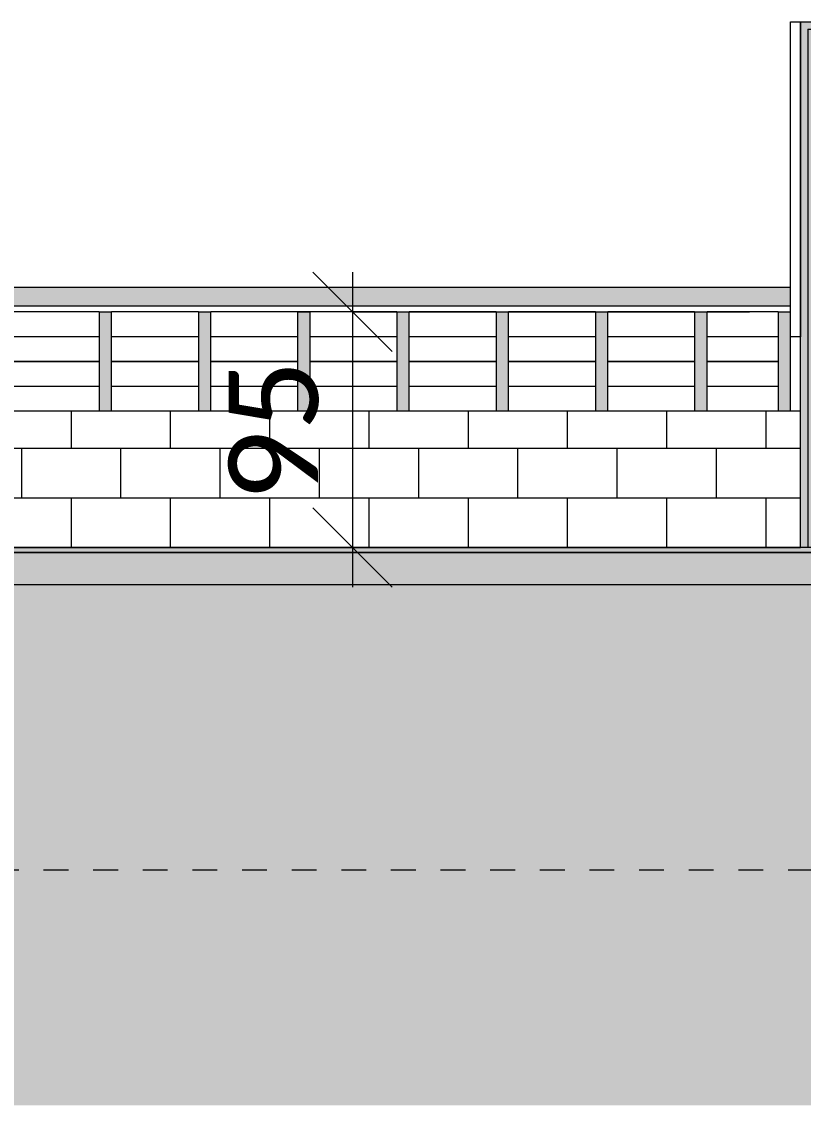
# Model space of a CAD drawing. Header units: metres. Extents: x -5 to 264, y -2 to 18.
# Drawn here: x 1.25 to 4.4, y -2.249 to 2.12 of the extents above; entities that cross this region are included whole.
import ezdxf

# ---------------------------------------------------------------- set-up
doc = ezdxf.new("R2010")
doc.units = ezdxf.units.M
for name, pattern in [('Center', [0.03, 0.012, -0.006, 0.006, -0.006]), ('IMPORT-Grid Line', [0.022225, 0.0127, -0.003175, 0.003175, -0.003175]), ('IMPORT-Overhead 1_16_', [0.00258, 0.001587, -0.000992188])]:
    doc.linetypes.add(name, pattern=pattern)
for name, color, linetype, lineweight in [('A-ANNO-DIMS', 7, 'Continuous', 5), ('A-ANNO-DIMS-200', 7, 'Continuous', 5), ('A-DETL-1', 7, 'Continuous', 20), ('A-DOOR', 7, 'Continuous', 9), ('A-DOOR-2', 7, 'Continuous', 5), ('A-FLOR', 7, 'Continuous', 9), ('A-FLOR-2', 7, 'Continuous', 20), ('A-FLOR-OVHD', 7, 'IMPORT-Overhead 1_16_', 5), ('A-GLAZ-CURT', 7, 'Continuous', 5), ('A-GLAZ-CURT-1', 7, 'Continuous', 9), ('A-GLAZ-CWMG', 7, 'Continuous', 5), ('A-GLAZ-CWMG-3', 7, 'Continuous', 15), ('A-WALL', 7, 'Continuous', 9), ('I-WALL', 7, 'Continuous', 9)]:
    doc.layers.add(name, color=color, linetype=linetype, lineweight=lineweight)
for name, color, linetype, lineweight, true_color in [('A-DETL-GENF-1', 7, 'Continuous', 5, 0xb8a087), ('A-DOOR-1', 7, 'Continuous', 9, 0xf2f2f2), ('A-FLOR-LEVL-2', 7, 'Center', 5, 0x0080c0), ('A-FLOR-PATT-1', 7, 'Continuous', 9, 0x74756c), ('A-GLAZ-CWMG-1', 7, 'Continuous', 5, 0xe9e9e9), ('A-GLAZ-CWMG-2', 7, 'Continuous', 5, 0xf2f2f2), ('A-WALL-PATT-8', 7, 'Continuous', 5, 0x515151), ('ENT-ARQ-EP-101-PLA-R01-ESTUDO_dwg-1', 1, 'Continuous', 9, 0xff0000), ('S-GRID-1', 7, 'IMPORT-Grid Line', 5, 0x007ca5)]:
    doc.layers.add(name, color=color, linetype=linetype, lineweight=lineweight, true_color=true_color)
doc.styles.add('Calibri_2', font='calibri.ttf', dxfattribs={"height": 0.36})
doc.dimstyles.new('_Linear__M_MM_1_8mm', dxfattribs={"dimscale": 0.3048, "dimtxt": 0.423845, "dimasz": 1.049869, "dimexe": 0.918635, "dimexo": 0.0625, "dimgap": 0, "dimtad": 1, "dimdec": 1, "dimlfac": 100, "dimrnd": 0.1, "dimdsep": 46, "dimtxsty": 'Calibri_2', "dimblk1": 'OBLIQUE', "dimblk2": 'OBLIQUE', "dimsah": 1, "dimcen": 0.09, "dimdle": 0.524934, "dimazin": 0, "dimtfac": 1, "dimtdec": 4, "dimtix": 1, "dimtmove": 0, "dimatfit": 3, "dimfxl": 5.249344, "dimfxlon": 1, "dimtvp": 1, "dimtolj": 1, "dimtzin": 0, "dimlwd": 5, "dimlwe": 5, "dimarcsym": 2})

# ---------------------------------------------------------------- blocks, each defined once
blk = doc.blocks.new('_DOR-___-Painel 1Folhas_BarraAntiPanico - PF00_1-100X210-4251573-CORTE A_A')
at = {"layer": 'A-DOOR-1'}
blk.add_hatch(color=256, dxfattribs=at).paths.add_polyline_path([(5.4185, 0), (5.4485, 0), (5.4485, 2.12), (4.3885, 2.12), (4.3885, 0), (4.4185, 0), (4.4185, 2.09), (5.4185, 2.09), (5.4185, 0.0658)])
h = blk.add_hatch(color=256, dxfattribs=at)
h.paths.add_polyline_path([(4.4185, 0), (5.4185, 0), (5.4185, 2.09), (4.4185, 2.09), (4.4185, 0.0658)])
h.paths.add_polyline_path([(5.3335, 0.9923), (5.3335, 0.9946), (4.4635, 0.9966), (4.4635, 1.1), (4.4935, 1.1), (4.4935, 1.0246), (5.3335, 1.0246), (5.3335, 1.1), (5.3635, 1.1), (5.3635, 0.9923), (5.3537, 0.9923)])
at = {"layer": 'A-DOOR'}
for p, q in [((4.3885, 0), (4.3885, 2.12)), ((4.3885, 2.12), (5.4485, 2.12)), ((5.4485, 2.12), (5.4485, 0)), ((4.4185, 2.09), (4.4185, 0)), ((4.4185, 2.09), (5.4185, 2.09)), ((5.4185, 2.09), (5.4185, 0))]:
    blk.add_line(p, q, dxfattribs=at)
at = {"layer": 'A-DOOR-2'}
for p, q in [((4.4635, 1.0222), (4.4635, 1.1)), ((4.4635, 1.1), (4.4935, 1.1)), ((4.4935, 1.1), (4.4935, 1.0222)), ((5.3335, 1.0222), (5.3335, 1.1)), ((5.3335, 1.1), (5.3635, 1.1)), ((5.3635, 1.1), (5.3635, 1.0222)), ((4.4635, 1.0222), (4.4635, 0.9917)), ((5.3335, 1.0246), (4.4935, 1.0246)), ((4.4935, 0.9917), (4.4935, 1.0222)), ((5.3335, 1.0222), (5.3335, 0.9917)), ((5.3635, 0.9917), (5.3635, 1.0222)), ((4.4635, 0.9917), (4.4935, 0.9917)), ((4.4935, 0.9946), (5.3335, 0.9946)), ((5.3335, 0.9917), (5.3635, 0.9917))]:
    blk.add_line(p, q, dxfattribs=at)
blk = doc.blocks.new('System Panel - COMOVENTE-V24-CORTE A_A')
at = {"layer": 'A-GLAZ-CURT'}
h = blk.add_hatch(dxfattribs=at)
h.set_pattern_fill('FP_27', color=256, style=0, pattern_type=2)
h.set_pattern_definition([(0, (0.587, 0.65), (0, 0.15), [])])
h.paths.add_polyline_path([(0.412, 0.55), (0.762, 0.55), (0.762, 0.75), (0.412, 0.75)])
blk.add_line((0.762, 0.75), (0.412, 0.75), dxfattribs=at)
blk = doc.blocks.new('System Panel - COMOVENTE-4762132-CORTE A_A')
at = {"layer": 'A-GLAZ-CURT'}
h = blk.add_hatch(dxfattribs=at)
h.set_pattern_fill('FP_28', color=256, style=0, pattern_type=2)
h.set_pattern_definition([(0, (4.155, 0.65), (0, 0.15), [])])
h.paths.add_polyline_path([(4.2985, 0.55), (4.2985, 0.75), (4.012, 0.75), (4.012, 0.55), (4.2943, 0.55)])
blk.add_line((4.2985, 0.75), (4.012, 0.75), dxfattribs=at)
blk = doc.blocks.new('Rectangular Mullion - 80mm x 50mm aluminio-4464544-CORTE A_A')
at = {"layer": 'A-GLAZ-CWMG-2'}
blk.add_hatch(color=256, dxfattribs=at).paths.add_polyline_path([(0.412, 0.55), (0.412, 0.75), (0.362, 0.75), (0.362, 0.55)])
at = {"layer": 'A-GLAZ-CWMG'}
for p, q in [((0.362, 0.75), (0.362, 0.55)), ((0.412, 0.55), (0.412, 0.75))]:
    blk.add_line(p, q, dxfattribs=at)
blk = doc.blocks.new('Rectangular Mullion - 80mm x 50mm aluminio-4468393-CORTE A_A')
at = {"layer": 'A-GLAZ-CWMG-2'}
blk.add_hatch(color=256, dxfattribs=at).paths.add_polyline_path([(4.3485, 0.55), (4.3485, 0.75), (4.2985, 0.75), (4.2985, 0.55)])
at = {"layer": 'A-GLAZ-CWMG'}
for p, q in [((4.2985, 0.75), (4.2985, 0.55)), ((4.3485, 0.55), (4.3485, 0.75))]:
    blk.add_line(p, q, dxfattribs=at)
blk = doc.blocks.new('System Panel - COMOVENTE-V27-CORTE A_A')
at = {"layer": 'A-GLAZ-CURT'}
h = blk.add_hatch(dxfattribs=at)
h.set_pattern_fill('FP_31', color=256, style=0, pattern_type=2)
h.set_pattern_definition([(0, (0.587, 0.85), (0, 0.15), [])])
h.paths.add_polyline_path([(0.762, 0.75), (0.762, 0.95), (0.412, 0.95), (0.412, 0.75), (0.4803, 0.75)])
for p, q in [((0.762, 0.95), (0.412, 0.95)), ((0.412, 0.75), (0.762, 0.75))]:
    blk.add_line(p, q, dxfattribs=at)
blk = doc.blocks.new('System Panel - COMOVENTE-V28-CORTE A_A')
at = {"layer": 'A-GLAZ-CURT'}
h = blk.add_hatch(dxfattribs=at)
h.set_pattern_fill('FP_32', color=256, style=0, pattern_type=2)
h.set_pattern_definition([(0, (4.155, 0.85), (0, 0.15), [])])
h.paths.add_polyline_path([(4.2985, 0.75), (4.2985, 0.95), (4.012, 0.95), (4.012, 0.75), (4.2943, 0.75)])
for p, q in [((4.2985, 0.95), (4.012, 0.95)), ((4.012, 0.75), (4.2985, 0.75))]:
    blk.add_line(p, q, dxfattribs=at)
blk = doc.blocks.new('Rectangular Mullion - 80mm x 50mm aluminio-4464545-CORTE A_A')
at = {"layer": 'A-GLAZ-CWMG-2'}
blk.add_hatch(color=256, dxfattribs=at).paths.add_polyline_path([(0.412, 0.75), (0.412, 0.95), (0.362, 0.95), (0.362, 0.75)])
at = {"layer": 'A-GLAZ-CWMG'}
for p, q in [((0.362, 0.95), (0.412, 0.95)), ((0.362, 0.95), (0.362, 0.75)), ((0.412, 0.75), (0.412, 0.95))]:
    blk.add_line(p, q, dxfattribs=at)
blk = doc.blocks.new('Rectangular Mullion - 80mm x 50mm aluminio-4468394-CORTE A_A')
at = {"layer": 'A-GLAZ-CWMG-2'}
blk.add_hatch(color=256, dxfattribs=at).paths.add_polyline_path([(4.3485, 0.75), (4.3485, 0.95), (4.2985, 0.95), (4.2985, 0.75)])
at = {"layer": 'A-GLAZ-CWMG'}
for p, q in [((4.2985, 0.95), (4.3485, 0.95)), ((4.2985, 0.95), (4.2985, 0.75)), ((4.3485, 0.75), (4.3485, 0.85))]:
    blk.add_line(p, q, dxfattribs=at)
blk = doc.blocks.new('Rectangular Mullion - Perfil C 200 RETO-4762130-CORTE A_A')
at = {"layer": 'A-GLAZ-CWMG-1'}
h = blk.add_hatch(color=256, dxfattribs=at)
h.paths.add_polyline_path([(-0.168, 0.975), (-0.123, 0.975), (-0.123, 1.05), (-0.168, 1.05), (-0.168, 1.0303)])
h.paths.add_polyline_path([(-0.223, 0.975), (-0.218, 0.975), (-0.218, 1.05), (-0.223, 1.05), (-0.223, 1.0303)])
h.paths.add_polyline_path([(4.3485, 0.975), (4.3485, 1.05), (0.123, 1.05), (0.123, 0.975), (4.2943, 0.975)])
at = {"layer": 'A-GLAZ-CWMG'}
for p, q in [((-0.223, 1.05), (-0.218, 1.05)), ((-0.168, 1.05), (-0.123, 1.05)), ((0.1227, 1.05), (4.3485, 1.05)), ((-0.223, 0.975), (-0.218, 0.975)), ((-0.168, 0.975), (-0.123, 0.975)), ((0.1227, 0.975), (4.3485, 0.975))]:
    blk.add_line(p, q, dxfattribs=at)
blk = doc.blocks.new('ENT-ARQ-EP-101-PLA-R01-ESTUDO_dwg_System Panel - COMOVENTE-V38-Térreo-V42-CORTE A_A')
at = {"layer": 'A-GLAZ-CURT-1'}
for p, q in [((47.6, -0.02), (47.25, -0.02)), ((47.25, -0.02), (47.6, -0.02))]:
    blk.add_line(p, q, dxfattribs=at)
blk = doc.blocks.new('ENT-ARQ-EP-101-PLA-R01-ESTUDO_dwg_Rectangular Mullion - 80mm x 50mm aluminio-4464545-Térreo-V44-CORTE A_A')
at = {"layer": 'A-GLAZ-CWMG-3'}
for p, q in [((47.65, -0.02), (47.6, -0.02)), ((47.6, -0.02), (47.65, -0.02))]:
    blk.add_line(p, q, dxfattribs=at)
blk = doc.blocks.new('ENT-ARQ-EP-101-PLA-R01-ESTUDO_dwg-4489889-CORTE A_A')
at = {"layer": 'A-ANNO-DIMS-200'}
for p, q in [((6, -0.02), (-0.16, -0.02)), ((-0.16, -0.02), (93.16, -0.02))]:
    blk.add_line(p, q, dxfattribs=at)
at = {"layer": 'A-FLOR'}
blk.add_line((5.7, -0.02), (0.3, -0.02), dxfattribs=at)
at = {"layer": 'A-FLOR-OVHD'}
for p, q in [((78.603, -0.02), (-0.603, -0.02)), ((78.423, -0.02), (-0.223, -0.02)), ((78.16, -0.02), (-0.16, -0.02)), ((-0.16, -0.02), (78.16, -0.02))]:
    blk.add_line(p, q, dxfattribs=at)
at = {"layer": 'I-WALL'}
for p, q in [((-0.223, -0.02), (93.223, -0.02)), ((1.6, -0.02), (1.25, -0.02)), ((2, -0.02), (1.65, -0.02)), ((2.4, -0.02), (2.05, -0.02)), ((2.8, -0.02), (2.45, -0.02)), ((3.2, -0.02), (2.85, -0.02)), ((3.6, -0.02), (3.25, -0.02)), ((4, -0.02), (3.65, -0.02)), ((4.4, -0.02), (4.05, -0.02))]:
    blk.add_line(p, q, dxfattribs=at)
at = {"layer": 'S-GRID-1'}
for p in [(78.75, -0.02), (78.75, -0.02), (79.948, -0.02), (103.4583, -0.02), (103.4583, -0.02), (79.652, -0.02)]:
    blk.add_line(p, (-5.0289, -0.02), dxfattribs=at)
for name, p in [('ENT-ARQ-EP-101-PLA-R01-ESTUDO_dwg_System Panel - COMOVENTE-V38-Térreo-V42-CORTE A_A', (-46, 0)), ('ENT-ARQ-EP-101-PLA-R01-ESTUDO_dwg_Rectangular Mullion - 80mm x 50mm aluminio-4464545-Térreo-V44-CORTE A_A', (-46, 0)), ('ENT-ARQ-EP-101-PLA-R01-ESTUDO_dwg_System Panel - COMOVENTE-V38-Térreo-V42-CORTE A_A', (-45.6, 0)), ('ENT-ARQ-EP-101-PLA-R01-ESTUDO_dwg_Rectangular Mullion - 80mm x 50mm aluminio-4464545-Térreo-V44-CORTE A_A', (-45.6, 0)), ('ENT-ARQ-EP-101-PLA-R01-ESTUDO_dwg_System Panel - COMOVENTE-V38-Térreo-V42-CORTE A_A', (-45.2, 0)), ('ENT-ARQ-EP-101-PLA-R01-ESTUDO_dwg_Rectangular Mullion - 80mm x 50mm aluminio-4464545-Térreo-V44-CORTE A_A', (-45.2, 0)), ('ENT-ARQ-EP-101-PLA-R01-ESTUDO_dwg_System Panel - COMOVENTE-V38-Térreo-V42-CORTE A_A', (-44.8, 0)), ('ENT-ARQ-EP-101-PLA-R01-ESTUDO_dwg_Rectangular Mullion - 80mm x 50mm aluminio-4464545-Térreo-V44-CORTE A_A', (-44.8, 0)), ('ENT-ARQ-EP-101-PLA-R01-ESTUDO_dwg_System Panel - COMOVENTE-V38-Térreo-V42-CORTE A_A', (-44.4, 0)), ('ENT-ARQ-EP-101-PLA-R01-ESTUDO_dwg_Rectangular Mullion - 80mm x 50mm aluminio-4464545-Térreo-V44-CORTE A_A', (-44.4, 0)), ('ENT-ARQ-EP-101-PLA-R01-ESTUDO_dwg_System Panel - COMOVENTE-V38-Térreo-V42-CORTE A_A', (-44, 0)), ('ENT-ARQ-EP-101-PLA-R01-ESTUDO_dwg_Rectangular Mullion - 80mm x 50mm aluminio-4464545-Térreo-V44-CORTE A_A', (-44, 0)), ('ENT-ARQ-EP-101-PLA-R01-ESTUDO_dwg_System Panel - COMOVENTE-V38-Térreo-V42-CORTE A_A', (-43.6, 0)), ('ENT-ARQ-EP-101-PLA-R01-ESTUDO_dwg_Rectangular Mullion - 80mm x 50mm aluminio-4464545-Térreo-V44-CORTE A_A', (-43.6, 0)), ('ENT-ARQ-EP-101-PLA-R01-ESTUDO_dwg_System Panel - COMOVENTE-V38-Térreo-V42-CORTE A_A', (-43.2, 0))]:
    blk.add_blockref(name, p)
blk = doc.blocks.new('DIMBLOCK1-CORTE A_A')
at = {"layer": 'A-ANNO-DIMS-200', "lineweight": 9}
for p, q in [((2.5832, 0.95), (2.4232, 1.11)), ((2.5832, 0.95), (2.7432, 0.79)), ((2.5832, 0), (2.4232, 0.16)), ((2.5832, 0), (2.7432, -0.16))]:
    blk.add_line(p, q, dxfattribs=at)
at = {"layer": 'A-ANNO-DIMS-200'}
for p, q in [((2.5832, 1.11), (2.5832, -0.16)), ((2.5832, 0.95), (2.3032, 0.95)), ((2.5832, 0.95), (4.1832, 0.95)), ((2.5832, 0), (2.3032, 0)), ((2.5832, 0), (4.1832, 0))]:
    blk.add_line(p, q, dxfattribs=at)
at = {"layer": 'A-ANNO-DIMS-200', "color": 0, "insert": (2.0842, 0.1868), "char_height": 0.36, "width": 0.691697, "attachment_point": 1, "rotation": 90, "line_spacing_factor": 1.158048, "style": 'Calibri_2'}
blk.add_mtext('95', dxfattribs=at)
blk = doc.blocks.new('_Oblique')
at = {"color": 0, "linetype": 'ByBlock', "lineweight": -2}
blk.add_line((-0.5, -0.5), (0.5, 0.5), dxfattribs=at)

msp = doc.modelspace()

# ---------------------------------------------------------------- hatches: boundary and pattern name
at = {"layer": 'A-DETL-GENF-1'}
h = msp.add_hatch(dxfattribs=at)
h.set_pattern_fill('FP_44', color=256, style=0, pattern_type=2)
h.set_pattern_definition([(45, (52.408, -4.548), (0, 1.79605), [1.27, -1.27]), (45, (52.745, -4.885), (0, 1.79605), [1.27, -1.27]), (45, (53.082, -5.222), (0, 1.79605), [1.27, -1.27]), (135, (52.408, -4.324), (-1.79605, 1e-16), [1.27, -1.27]), (135, (52.745, -3.987), (-1.79605, 1e-16), [1.27, -1.27]), (135, (53.082, -3.65), (-1.79605, 1e-16), [1.27, -1.27])])
h.paths.add_polyline_path([(76.3365, -2.2488), (103.4583, -2.2488), (103.4583, -1.45), (93.223, -1.45), (93.223, -0.9008), (90.763, -0.9008), (90.763, -0.15), (-0.223, -0.15), (-0.223, -0.2), (-2.1577, -0.2), (-2.1577, -0.3), (-5.0289, -0.3), (-5.0289, -2.2488), (72.9463, -2.2488)])
at = {"layer": 'A-FLOR-PATT-1'}
msp.add_hatch(color=256, dxfattribs=at).paths.add_polyline_path([(-0.223, -0.15), (78.223, -0.15), (78.223, 0), (-0.223, 0), (-0.223, -0.05)])
at = {"layer": 'A-WALL-PATT-8'}
h = msp.add_hatch(dxfattribs=at)
h.set_pattern_fill('FP_2', color=256, style=0, pattern_type=2)
h.set_pattern_definition([(0, (5.45, 0), (0, 0.2), []), (90, (5.45, 0), (-0.2, 0.2), [0.2, -0.2])])
h.paths.add_polyline_path([(1.7516, 0), (4.3885, 0), (4.3885, 0.55), (0.123, 0.55), (0.123, 0.055), (0.16, 0.055), (0.16, 0.03), (0.19, 0.03), (0.19, 0), (0.904, 0)])
h.paths.add_polyline_path([(-0.223, 0), (-0.218, 0), (-0.218, 0.55), (-0.223, 0.55), (-0.223, 0.0658)])
h.paths.add_polyline_path([(5.645, 0), (5.81, 0), (5.81, 0.03), (5.84, 0.03), (5.84, 0.055), (5.85, 0.055), (5.85, 0.55), (5.4485, 0.55), (5.4485, 0), (5.6186, 0)])
h.paths.add_polyline_path([(-0.16, 0.03), (-0.16, 0.055), (-0.123, 0.055), (-0.123, 0.55), (-0.168, 0.55), (-0.168, 0.03)])

# ---------------------------------------------------------------- linework, layer by layer
at = {"layer": 'A-DETL-1'}
msp.add_line((90.763, -0.15), (-0.223, -0.15), dxfattribs=at)
at = {"layer": 'A-FLOR-2'}
msp.add_line((90.8622, 0), (-0.223, 0), dxfattribs=at)
at = {"layer": 'A-FLOR-LEVL-2'}
for p, q in [((-0.5424, 0), (104.3449, 0)), ((-1.4617, -1.3), (104.3449, -1.3))]:
    msp.add_line(p, q, dxfattribs=at)
at = {"layer": 'A-WALL'}
for p, q in [((4.3485, 0.85), (4.3485, 2.12)), ((4.3485, 2.12), (4.3885, 2.12)), ((4.3885, 2.12), (4.3885, 0.85)), ((4.3885, 0.85), (4.3485, 0.85))]:
    msp.add_line(p, q, dxfattribs=at)
at = {"layer": 'I-WALL'}
for p, q in [((4.3885, 0.55), (0.1228, 0.55)), ((4.3885, 0), (4.3885, 0.55))]:
    msp.add_line(p, q, dxfattribs=at)

# ---------------------------------------------------------------- block references
at = {"layer": 'A-DOOR'}
msp.add_blockref('_DOR-___-Painel 1Folhas_BarraAntiPanico - PF00_1-100X210-4251573-CORTE A_A', (0, 0), dxfattribs=at)
at = {"layer": 'A-GLAZ-CURT'}
for name, p in [('System Panel - COMOVENTE-V27-CORTE A_A', (0.8, 0)), ('System Panel - COMOVENTE-V27-CORTE A_A', (1.2, 0)), ('System Panel - COMOVENTE-V27-CORTE A_A', (1.6, 0)), ('System Panel - COMOVENTE-V27-CORTE A_A', (2, 0)), ('System Panel - COMOVENTE-V27-CORTE A_A', (2.4, 0)), ('System Panel - COMOVENTE-V27-CORTE A_A', (2.8, 0)), ('System Panel - COMOVENTE-V27-CORTE A_A', (3.2, 0)), ('System Panel - COMOVENTE-V28-CORTE A_A', (0, 0)), ('System Panel - COMOVENTE-V24-CORTE A_A', (0.8, 0)), ('System Panel - COMOVENTE-V24-CORTE A_A', (1.2, 0)), ('System Panel - COMOVENTE-V24-CORTE A_A', (1.6, 0)), ('System Panel - COMOVENTE-V24-CORTE A_A', (2, 0)), ('System Panel - COMOVENTE-V24-CORTE A_A', (2.4, 0)), ('System Panel - COMOVENTE-V24-CORTE A_A', (2.8, 0)), ('System Panel - COMOVENTE-V24-CORTE A_A', (3.2, 0)), ('System Panel - COMOVENTE-4762132-CORTE A_A', (0, 0))]:
    msp.add_blockref(name, p, dxfattribs=at)
at = {"layer": 'A-GLAZ-CWMG'}
for name, p in [('Rectangular Mullion - Perfil C 200 RETO-4762130-CORTE A_A', (0, 0)), ('Rectangular Mullion - 80mm x 50mm aluminio-4464545-CORTE A_A', (1.2, 0)), ('Rectangular Mullion - 80mm x 50mm aluminio-4464545-CORTE A_A', (1.6, 0)), ('Rectangular Mullion - 80mm x 50mm aluminio-4464545-CORTE A_A', (2, 0)), ('Rectangular Mullion - 80mm x 50mm aluminio-4464545-CORTE A_A', (2.4, 0)), ('Rectangular Mullion - 80mm x 50mm aluminio-4464545-CORTE A_A', (2.8, 0)), ('Rectangular Mullion - 80mm x 50mm aluminio-4464545-CORTE A_A', (3.2, 0)), ('Rectangular Mullion - 80mm x 50mm aluminio-4464545-CORTE A_A', (3.6, 0)), ('Rectangular Mullion - 80mm x 50mm aluminio-4468394-CORTE A_A', (0, 0)), ('Rectangular Mullion - 80mm x 50mm aluminio-4464544-CORTE A_A', (1.2, 0)), ('Rectangular Mullion - 80mm x 50mm aluminio-4464544-CORTE A_A', (1.6, 0)), ('Rectangular Mullion - 80mm x 50mm aluminio-4464544-CORTE A_A', (2, 0)), ('Rectangular Mullion - 80mm x 50mm aluminio-4464544-CORTE A_A', (2.4, 0)), ('Rectangular Mullion - 80mm x 50mm aluminio-4464544-CORTE A_A', (2.8, 0)), ('Rectangular Mullion - 80mm x 50mm aluminio-4464544-CORTE A_A', (3.2, 0)), ('Rectangular Mullion - 80mm x 50mm aluminio-4464544-CORTE A_A', (3.6, 0)), ('Rectangular Mullion - 80mm x 50mm aluminio-4468393-CORTE A_A', (0, 0))]:
    msp.add_blockref(name, p, dxfattribs=at)
at = {"layer": 'ENT-ARQ-EP-101-PLA-R01-ESTUDO_dwg-1'}
msp.add_blockref('ENT-ARQ-EP-101-PLA-R01-ESTUDO_dwg-4489889-CORTE A_A', (0, 0), dxfattribs=at)

# ---------------------------------------------------------------- dimensions: what is measured, and where the dimension line sits
at = {"layer": 'A-ANNO-DIMS'}
dim = msp.add_linear_dim(base=(2.5832, 0), p1=(4.1832, 0.95), p2=(4.1832, 0), angle=90, dimstyle='_Linear__M_MM_1_8mm', override={"dimpost": '<>', "dimfxl": 0.95}, dxfattribs=at)
dim.commit()
dim.dimension.update_dxf_attribs({"geometry": 'DIMBLOCK1-CORTE A_A', "text_midpoint": (2.3987, 0.475)})

doc.saveas('drawing.dxf')
